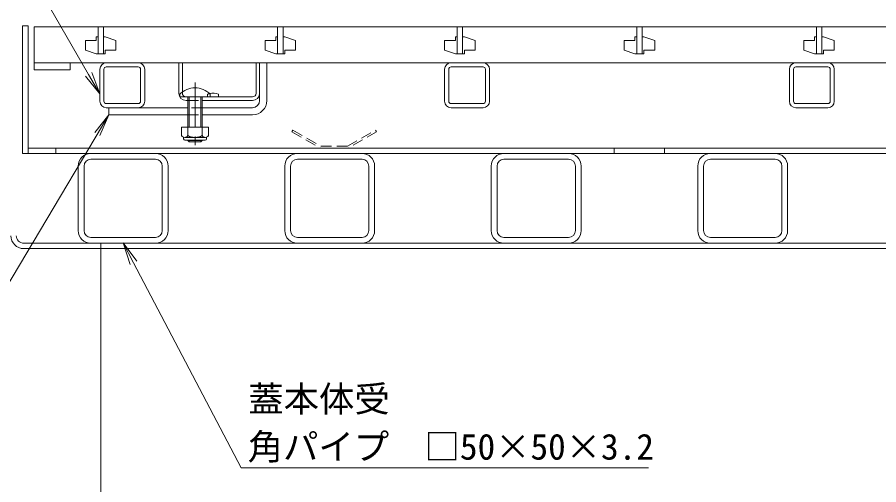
# Model space of a CAD drawing. Units: millimetres at full size, sheet at 1:5; details may follow other scales. Extents: x -1552 to 1963, y -1362 to 1348.
# Drawn here: x -962.2 to -482.4, y -818 to -557.5 of the extents above; entities that cross this region are included whole.
import ezdxf
from ezdxf.enums import TextEntityAlignment as Align

# ---------------------------------------------------------------- set-up
doc = ezdxf.new("R2010")
doc.units = ezdxf.units.MM
doc.header["$LTSCALE"] = 5
doc.linetypes.add('CHAIN1', pattern=[8, 5, -1, 1, -1])
doc.linetypes.add('DASHED1', pattern=[1.8, 1.2, -0.6])
for name, color, linetype, lineweight in [('4-2', 3, 'Continuous', 18), ('4-3', 4, 'Continuous', 18), ('4-5', 7, 'Continuous', 18), ('4-6', 1, 'Continuous', 18), ('4-7', 2, 'Continuous', 18), ('4-A', 7, 'Continuous', 18), ('4-B', 134, 'Continuous', 18), ('4-D', 2, 'Continuous', 18), ('4-F', 6, 'Continuous', 18)]:
    doc.layers.add(name, color=color, linetype=linetype, lineweight=lineweight)
doc.styles.add('ＭＳ ゴシック', font='')
doc.styles.get('ＭＳ ゴシック').set_extended_font_data('MS Gothic')

msp = doc.modelspace()

# ---------------------------------------------------------------- linework, layer by layer
at = {"layer": '4-2'}
for p, q in [((-917.201, -562.912), (-917.201, -577.912)), ((-917.201, -562.912), (-917.201, -577.912)), ((-917.201, -562.912), (-917.201, -577.912)), ((-917.201, -562.912), (-917.201, -577.912)), ((-917.201, -562.912), (-917.201, -577.912)), ((-914.201, -562.912), (-914.201, -577.912)), ((-914.201, -562.912), (-914.201, -577.912)), ((-914.201, -562.912), (-914.201, -577.912)), ((-914.201, -562.912), (-914.201, -577.912)), ((-914.201, -562.912), (-914.201, -577.912)), ((-817.201, -562.912), (-817.201, -577.912)), ((-817.201, -562.912), (-817.201, -577.912)), ((-817.201, -562.912), (-817.201, -577.912)), ((-817.201, -562.912), (-817.201, -577.912)), ((-817.201, -562.912), (-817.201, -577.912)), ((-814.201, -562.912), (-814.201, -577.912)), ((-814.201, -562.912), (-814.201, -577.912)), ((-814.201, -562.912), (-814.201, -577.912)), ((-814.201, -562.912), (-814.201, -577.912)), ((-814.201, -562.912), (-814.201, -577.912)), ((-717.201, -562.912), (-717.201, -577.912)), ((-717.201, -562.912), (-717.201, -577.912)), ((-717.201, -562.912), (-717.201, -577.912)), ((-717.201, -562.912), (-717.201, -577.912)), ((-717.201, -562.912), (-717.201, -577.912)), ((-714.201, -562.912), (-714.201, -577.912)), ((-714.201, -562.912), (-714.201, -577.912)), ((-714.201, -562.912), (-714.201, -577.912)), ((-714.201, -562.912), (-714.201, -577.912)), ((-714.201, -562.912), (-714.201, -577.912)), ((-617.201, -562.912), (-617.201, -577.912)), ((-617.201, -562.912), (-617.201, -577.912)), ((-617.201, -562.912), (-617.201, -577.912)), ((-617.201, -562.912), (-617.201, -577.912)), ((-617.201, -562.912), (-617.201, -577.912)), ((-614.201, -562.912), (-614.201, -577.912)), ((-614.201, -562.912), (-614.201, -577.912)), ((-614.201, -562.912), (-614.201, -577.912)), ((-614.201, -562.912), (-614.201, -577.912)), ((-614.201, -562.912), (-614.201, -577.912)), ((-517.201, -562.912), (-517.201, -577.912)), ((-517.201, -562.912), (-517.201, -577.912)), ((-517.201, -562.912), (-517.201, -577.912)), ((-517.201, -562.912), (-517.201, -577.912)), ((-517.201, -562.912), (-517.201, -577.912)), ((-514.201, -562.912), (-514.201, -577.912)), ((-514.201, -562.912), (-514.201, -577.912)), ((-514.201, -562.912), (-514.201, -577.912)), ((-514.201, -562.912), (-514.201, -577.912)), ((-514.201, -562.912), (-514.201, -577.912)), ((-924.201, -570.412), (-918.201, -570.412)), ((-924.201, -570.412), (-924.201, -575.912)), ((-913.201, -568.412), (-914.201, -568.412)), ((-913.201, -568.412), (-907.201, -570.412)), ((-907.201, -570.412), (-907.201, -575.912)), ((-824.201, -570.412), (-818.201, -570.412)), ((-824.201, -570.412), (-824.201, -575.912)), ((-813.201, -568.412), (-814.201, -568.412)), ((-813.201, -568.412), (-807.201, -570.412)), ((-807.201, -570.412), (-807.201, -575.912)), ((-724.201, -570.412), (-718.201, -570.412)), ((-724.201, -570.412), (-724.201, -575.912)), ((-713.201, -568.412), (-714.201, -568.412)), ((-713.201, -568.412), (-707.201, -570.412)), ((-707.201, -570.412), (-707.201, -575.912)), ((-624.201, -570.412), (-618.201, -570.412)), ((-624.201, -570.412), (-624.201, -575.912)), ((-613.201, -568.412), (-614.201, -568.412)), ((-613.201, -568.412), (-607.201, -570.412)), ((-607.201, -570.412), (-607.201, -575.912)), ((-524.201, -570.412), (-518.201, -570.412)), ((-524.201, -570.412), (-524.201, -575.912)), ((-513.201, -568.412), (-514.201, -568.412)), ((-513.201, -568.412), (-507.201, -570.412)), ((-507.201, -570.412), (-507.201, -575.912)), ((-918.201, -577.912), (-924.201, -575.912)), ((-913.201, -577.912), (-918.201, -577.912)), ((-917.201, -577.912), (-914.201, -577.912)), ((-913.201, -575.912), (-913.201, -577.912)), ((-913.201, -575.912), (-907.201, -575.912)), ((-818.201, -577.912), (-824.201, -575.912)), ((-813.201, -577.912), (-818.201, -577.912)), ((-817.201, -577.912), (-814.201, -577.912)), ((-813.201, -575.912), (-813.201, -577.912)), ((-813.201, -575.912), (-807.201, -575.912)), ((-718.201, -577.912), (-724.201, -575.912)), ((-713.201, -577.912), (-718.201, -577.912)), ((-717.201, -577.912), (-714.201, -577.912)), ((-713.201, -575.912), (-713.201, -577.912)), ((-713.201, -575.912), (-707.201, -575.912)), ((-618.201, -577.912), (-624.201, -575.912)), ((-613.201, -577.912), (-618.201, -577.912)), ((-617.201, -577.912), (-614.201, -577.912)), ((-613.201, -575.912), (-613.201, -577.912)), ((-613.201, -575.912), (-607.201, -575.912)), ((-518.201, -577.912), (-524.201, -575.912)), ((-513.201, -577.912), (-518.201, -577.912)), ((-517.201, -577.912), (-514.201, -577.912)), ((-513.201, -575.912), (-513.201, -577.912)), ((-513.201, -575.912), (-507.201, -575.912)), ((-278.701, -582.912), (-952.701, -582.912))]:
    msp.add_line(p, q, dxfattribs=at)
for points in [[(-952.701, -562.912), (-952.701, -586.912), (-932.701, -586.912), (-932.701, -582.912)], [(-952.701, -562.912), (-278.701, -562.912), (-278.701, -586.912), (-298.701, -586.912), (-298.701, -582.912)], [(-917.201, -568.412), (-918.201, -568.412), (-918.201, -570.412)], [(-817.201, -568.412), (-818.201, -568.412), (-818.201, -570.412)], [(-717.201, -568.412), (-718.201, -568.412), (-718.201, -570.412)], [(-617.201, -568.412), (-618.201, -568.412), (-618.201, -570.412)], [(-517.201, -568.412), (-518.201, -568.412), (-518.201, -570.412)]]:
    msp.add_lwpolyline(points, dxfattribs=at)
at = {"layer": '4-3'}
for p, q in [((-958.501, -683.412), (-272.901, -683.412)), ((-915.701, -686.412), (-915.701, -683.412)), ((-958.501, -686.412), (-272.901, -686.412))]:
    msp.add_line(p, q, dxfattribs=at)
for radius in [7.2, 4.2]:
    msp.add_arc((-958.501, -679.212), radius, 180, 270, dxfattribs=at)
at = {"layer": '4-5'}
for p, q in [((-922.451, -589.387), (-1003.78, -448.522)), ((-920.647, -588.345), (-916.201, -600.212)), ((-911.204, -611.912), (-918.945, -621.727)), ((-899.247, -695.252), (-903.201, -683.212)), ((-897.402, -694.286), (-837.573, -808.517)), ((-837.573, -808.517), (-610.614, -808.517))]:
    msp.add_line(p, q, dxfattribs=at)
for points in [[(-924.256, -590.429), (-916.201, -600.212), (-922.451, -589.387)], [(-995.69, -753.824), (-911.204, -611.912), (-916.141, -623.396)], [(-895.556, -693.319), (-903.201, -683.212), (-897.402, -694.286)]]:
    msp.add_lwpolyline(points, dxfattribs=at)
at = {"layer": '4-6'}
for p, q in [((-959.201, -562.412), (-959.201, -633.412)), ((-959.201, -562.412), (-956.201, -562.412)), ((-956.201, -562.412), (-956.201, -633.412)), ((-275.201, -630.412), (-956.201, -630.412)), ((-940.701, -630.412), (-940.701, -633.412)), ((-629.701, -630.412), (-629.701, -633.412)), ((-601.701, -630.412), (-601.701, -633.412)), ((-959.201, -633.412), (-272.301, -633.412))]:
    msp.add_line(p, q, dxfattribs=at)
at = {"layer": '4-7'}
for p, q in [((-872.204, -599.912), (-872.204, -582.912)), ((-870.204, -582.912), (-872.204, -582.912)), ((-870.204, -599.136), (-870.204, -582.912)), ((-829.204, -599.912), (-829.204, -582.912)), ((-827.204, -582.912), (-829.204, -582.912)), ((-827.204, -599.912), (-827.204, -582.912)), ((-831.204, -601.912), (-868.204, -601.912)), ((-867.204, -603.912), (-868.204, -603.912)), ((-831.204, -603.912), (-859.204, -603.912)), ((-850.204, -600.412), (-850.204, -601.912)), ((-870.704, -618.682), (-870.704, -623.482)), ((-867.204, -618.682), (-867.204, -623.482)), ((-859.204, -618.682), (-859.204, -623.482)), ((-869.554, -625.232), (-869.554, -624.391)), ((-868.954, -624.482), (-857.454, -624.482)), ((-857.604, -625.982), (-868.804, -625.982)), ((-856.854, -625.232), (-856.854, -624.391))]:
    msp.add_line(p, q, dxfattribs=at)
at = {"layer": '4-7', "color": 7}
for p, q in [((-827.204, -603.912), (-827.204, -582.912)), ((-823.204, -582.912), (-827.204, -582.912)), ((-823.204, -603.912), (-823.204, -582.912)), ((-911.204, -607.912), (-867.204, -607.912)), ((-911.204, -607.912), (-911.204, -611.912)), ((-831.204, -607.912), (-859.204, -607.912)), ((-867.204, -611.912), (-911.204, -611.912)), ((-831.204, -611.912), (-859.204, -611.912))]:
    msp.add_line(p, q, dxfattribs=at)
at = {"layer": '4-7', "color": 7, "linetype": 'CHAIN1'}
msp.add_line((-863.204, -593.883), (-863.204, -629.912), dxfattribs=at)
at = {"layer": '4-7', "linetype": 'DASHED1'}
for p, q in [((-870.204, -599.136), (-870.204, -599.912)), ((-867.204, -603.912), (-859.204, -603.912)), ((-856.204, -600.412), (-856.204, -601.912))]:
    msp.add_line(p, q, dxfattribs=at)
at = {"layer": '4-7', "color": 6}
for p, q in [((-871.704, -600.412), (-871.704, -601.912)), ((-854.704, -601.912), (-871.704, -601.912)), ((-867.204, -601.912), (-867.204, -611.912)), ((-866.454, -601.912), (-866.454, -611.912)), ((-859.954, -611.912), (-859.954, -601.912)), ((-859.204, -611.912), (-859.204, -601.912)), ((-854.704, -601.912), (-854.704, -600.412)), ((-867.204, -611.912), (-867.204, -618.682)), ((-866.454, -611.912), (-866.454, -618.682)), ((-859.954, -618.682), (-859.954, -611.912)), ((-859.204, -618.682), (-859.204, -611.912)), ((-867.204, -625.982), (-867.204, -626.212)), ((-867.204, -626.212), (-859.204, -626.212)), ((-866.454, -626.912), (-859.954, -626.912)), ((-859.954, -626.912), (-859.954, -625.982)), ((-859.954, -626.912), (-859.204, -626.212)), ((-859.204, -626.212), (-859.204, -625.982))]:
    msp.add_line(p, q, dxfattribs=at)
at = {"layer": '4-7', "color": 7, "linetype": 'DASHED1'}
for p, q in [((-859.204, -607.912), (-867.204, -607.912)), ((-867.204, -611.912), (-859.204, -611.912))]:
    msp.add_line(p, q, dxfattribs=at)
at = {"layer": '4-7'}
msp.add_lwpolyline([(-870.704, -618.682), (-855.704, -618.682), (-855.704, -623.482)], dxfattribs=at)
at = {"layer": '4-7', "color": 6}
msp.add_lwpolyline([(-866.454, -625.982), (-866.454, -626.912), (-867.204, -626.212)], dxfattribs=at)
msp.add_arc((-863.204, -608.883), 12, 44.90053, 135.09947, dxfattribs=at)
at = {"layer": '4-7'}
for centre, radius, start, end in [((-868.204, -599.912), 4, 180, 270), ((-853.204, -607.612), 7.8, 67.38014, 103.98022), ((-831.204, -599.912), 4, 270, 0), ((-831.204, -599.912), 2, 270, 0), ((-868.954, -622.45), 2.031, 210.51486, 329.48549), ((-863.204, -615.981), 8.5, 241.92853, 298.07133), ((-857.454, -622.45), 2.031, 210.51797, 329.48203), ((-868.804, -625.232), 0.75, 180, 270), ((-857.604, -625.232), 0.75, 270, 0)]:
    msp.add_arc(centre, radius, start, end, dxfattribs=at)
at = {"layer": '4-7', "linetype": 'DASHED1'}
for centre, radius, start, end in [((-868.204, -599.912), 2, 180, 270), ((-853.204, -607.612), 7.8, 103.98022, 112.61986)]:
    msp.add_arc(centre, radius, start, end, dxfattribs=at)
at = {"layer": '4-7', "color": 7}
for radius in [8, 4]:
    msp.add_arc((-831.204, -603.912), radius, 270, 0, dxfattribs=at)
at = {"layer": '4-A'}
for p, q in [((-912.601, -582.912), (-894.801, -582.912)), ((-894.801, -585.212), (-912.601, -585.212)), ((-720.601, -582.912), (-702.801, -582.912)), ((-702.801, -585.212), (-720.601, -585.212)), ((-528.601, -582.912), (-510.801, -582.912)), ((-510.801, -585.212), (-528.601, -585.212)), ((-916.201, -604.312), (-916.201, -586.512)), ((-913.901, -604.312), (-913.901, -586.512)), ((-893.501, -604.312), (-893.501, -586.512)), ((-891.201, -604.312), (-891.201, -586.512)), ((-724.201, -604.312), (-724.201, -586.512)), ((-721.901, -604.312), (-721.901, -586.512)), ((-701.501, -604.312), (-701.501, -586.512)), ((-699.201, -604.312), (-699.201, -586.512)), ((-532.201, -604.312), (-532.201, -586.512)), ((-529.901, -604.312), (-529.901, -586.512)), ((-509.501, -604.312), (-509.501, -586.512)), ((-507.201, -604.312), (-507.201, -586.512)), ((-894.801, -605.612), (-912.601, -605.612)), ((-912.601, -607.912), (-894.801, -607.912)), ((-702.801, -605.612), (-720.601, -605.612)), ((-720.601, -607.912), (-702.801, -607.912)), ((-510.801, -605.612), (-528.601, -605.612)), ((-528.601, -607.912), (-510.801, -607.912))]:
    msp.add_line(p, q, dxfattribs=at)
for centre, radius, start, end in [((-912.601, -586.512), 3.6, 90, 180), ((-912.601, -586.512), 1.3, 90, 180), ((-894.801, -586.512), 3.6, 0, 90), ((-894.801, -586.512), 1.3, 0, 90), ((-720.601, -586.512), 3.6, 90, 180), ((-720.601, -586.512), 1.3, 90, 180), ((-702.801, -586.512), 3.6, 0, 90), ((-702.801, -586.512), 1.3, 0, 90), ((-528.601, -586.512), 3.6, 90, 180), ((-528.601, -586.512), 1.3, 90, 180), ((-510.801, -586.512), 3.6, 0, 90), ((-510.801, -586.512), 1.3, 0, 90), ((-912.601, -604.312), 3.6, 180, 270), ((-912.601, -604.312), 1.3, 180, 270), ((-894.801, -604.312), 1.3, 270, 0), ((-894.801, -604.312), 3.6, 270, 0), ((-720.601, -604.312), 3.6, 180, 270), ((-720.601, -604.312), 1.3, 180, 270), ((-702.801, -604.312), 1.3, 270, 0), ((-702.801, -604.312), 3.6, 270, 0), ((-528.601, -604.312), 3.6, 180, 270), ((-528.601, -604.312), 1.3, 180, 270), ((-510.801, -604.312), 1.3, 270, 0), ((-510.801, -604.312), 3.6, 270, 0)]:
    msp.add_arc(centre, radius, start, end, dxfattribs=at)
at = {"layer": '4-B'}
for p, q in [((-921.201, -633.412), (-885.201, -633.412)), ((-921.201, -636.612), (-885.201, -636.612)), ((-806.201, -633.412), (-770.201, -633.412)), ((-806.201, -636.612), (-770.201, -636.612)), ((-691.201, -633.412), (-655.201, -633.412)), ((-691.201, -636.612), (-655.201, -636.612)), ((-576.201, -633.412), (-540.201, -633.412)), ((-576.201, -636.612), (-540.201, -636.612)), ((-928.201, -640.412), (-928.201, -676.412)), ((-925.001, -676.412), (-925.001, -640.412)), ((-881.401, -676.412), (-881.401, -640.412)), ((-878.201, -640.412), (-878.201, -676.412)), ((-813.201, -640.412), (-813.201, -676.412)), ((-810.001, -676.412), (-810.001, -640.412)), ((-766.401, -676.412), (-766.401, -640.412)), ((-763.201, -640.412), (-763.201, -676.412)), ((-698.201, -640.412), (-698.201, -676.412)), ((-695.001, -676.412), (-695.001, -640.412)), ((-651.401, -676.412), (-651.401, -640.412)), ((-648.201, -640.412), (-648.201, -676.412)), ((-583.201, -640.412), (-583.201, -676.412)), ((-580.001, -676.412), (-580.001, -640.412)), ((-536.401, -676.412), (-536.401, -640.412)), ((-533.201, -640.412), (-533.201, -676.412)), ((-921.201, -680.212), (-885.201, -680.212)), ((-806.201, -680.212), (-770.201, -680.212)), ((-691.201, -680.212), (-655.201, -680.212)), ((-576.201, -680.212), (-540.201, -680.212)), ((-921.201, -683.412), (-885.201, -683.412)), ((-806.201, -683.412), (-770.201, -683.412)), ((-691.201, -683.412), (-655.201, -683.412)), ((-576.201, -683.412), (-540.201, -683.412))]:
    msp.add_line(p, q, dxfattribs=at)
for centre, radius, start, end in [((-921.201, -640.412), 7, 90, 180), ((-921.201, -640.412), 3.8, 90, 180), ((-885.201, -640.412), 7, 0, 90), ((-885.201, -640.412), 3.8, 0, 90), ((-806.201, -640.412), 7, 90, 180), ((-806.201, -640.412), 3.8, 90, 180), ((-770.201, -640.412), 7, 0, 90), ((-770.201, -640.412), 3.8, 0, 90), ((-691.201, -640.412), 7, 90, 180), ((-691.201, -640.412), 3.8, 90, 180), ((-655.201, -640.412), 7, 0, 90), ((-655.201, -640.412), 3.8, 0, 90), ((-576.201, -640.412), 7, 90, 180), ((-576.201, -640.412), 3.8, 90, 180), ((-540.201, -640.412), 7, 0, 90), ((-540.201, -640.412), 3.8, 0, 90), ((-921.201, -676.412), 7, 180, 270), ((-921.201, -676.412), 3.8, 180, 270), ((-885.201, -676.412), 3.8, 270, 0), ((-885.201, -676.412), 7, 270, 0), ((-806.201, -676.412), 7, 180, 270), ((-806.201, -676.412), 3.8, 180, 270), ((-770.201, -676.412), 3.8, 270, 0), ((-770.201, -676.412), 7, 270, 0), ((-691.201, -676.412), 7, 180, 270), ((-691.201, -676.412), 3.8, 180, 270), ((-655.201, -676.412), 3.8, 270, 0), ((-655.201, -676.412), 7, 270, 0), ((-576.201, -676.412), 7, 180, 270), ((-576.201, -676.412), 3.8, 180, 270), ((-540.201, -676.412), 3.8, 270, 0), ((-540.201, -676.412), 7, 270, 0)]:
    msp.add_arc(centre, radius, start, end, dxfattribs=at)
at = {"layer": '4-D', "linetype": 'DASHED1'}
for p, q in [((-808.79, -620.412), (-793.201, -629.412)), ((-778.201, -629.412), (-762.613, -620.412)), ((-762.113, -621.278), (-777.933, -630.412)), ((-762.613, -620.412), (-762.113, -621.278)), ((-778.201, -629.412), (-793.201, -629.412))]:
    msp.add_line(p, q, dxfattribs=at)
msp.add_lwpolyline([(-808.79, -620.412), (-809.29, -621.278), (-793.469, -630.412), (-777.933, -630.412)], dxfattribs=at)
at = {"layer": '4-F'}
msp.add_line((-915.701, -686.412), (-915.701, -1036.412), dxfattribs=at)

# ---------------------------------------------------------------- texts
at = {"layer": '4-5', "color": 2, "style": 'ＭＳ ゴシック'}
for s, p in [('蓋本体受', (-833.563, -781.693)), ('角パイプ\u3000□50×50×3.2', (-833.867, -808.293))]:
    msp.add_text(s, height=14.44, dxfattribs=at).set_placement(p, align=Align.BOTTOM_LEFT)

doc.saveas('drawing.dxf')
